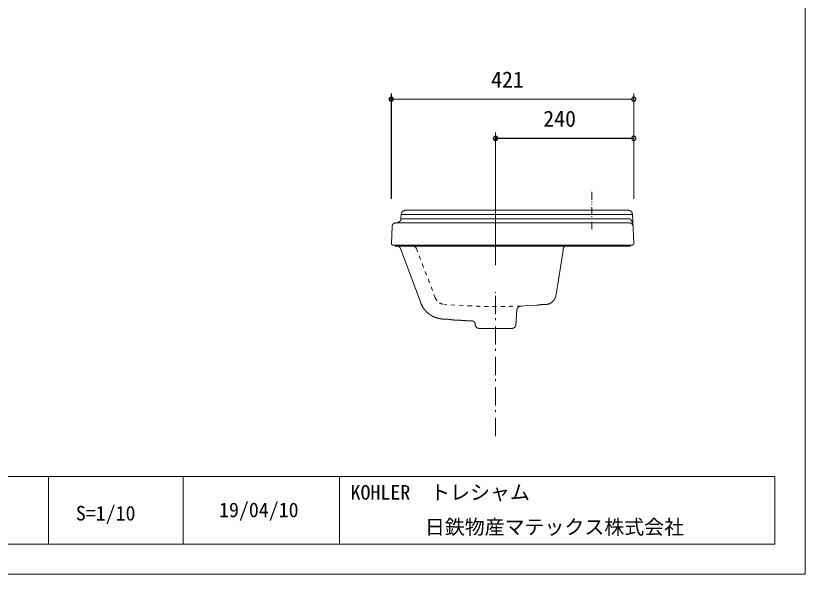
# Model space of a CAD drawing. Units: millimetres, scale not verified. Extents: x -3766 to 3099, y -947 to 991.
# Drawn here: x -21 to 1350, y -947 to 22 of the extents above; entities that cross this region are included whole.
import ezdxf
from ezdxf.enums import TextEntityAlignment as Align

# ---------------------------------------------------------------- set-up
doc = ezdxf.new("R2010")
doc.units = ezdxf.units.MM
doc.header["$LTSCALE"] = 10
doc.header["$PDMODE"] = 32
doc.header["$PDSIZE"] = 6
for name, color, linetype, lineweight in [('0-1_レイヤー_1', 7, 'Continuous', 18), ('0-7', 7, 'Continuous', 5), ('F-0', 7, 'Continuous', 5)]:
    doc.layers.add(name, color=color, linetype=linetype, lineweight=lineweight)
doc.styles.add('ＭＳ ゴシック', font='')
doc.styles.get('ＭＳ ゴシック').set_extended_font_data('MS Gothic')

msp = doc.modelspace()

# ---------------------------------------------------------------- linework, layer by layer
at = {"layer": '0-1_レイヤー_1', "color": 5}
for p, q in [((631.67, -295.8), (631.67, -112.92)), ((631.67, -122.66), (1052.46, -122.66)), ((1052.46, -295.8), (1052.46, -112.92)), ((812.43, -410.95), (812.43, -180.66)), ((812.43, -190.82), (1052.46, -190.82)), ((1052.46, -295.8), (1052.46, -180.66))]:
    msp.add_line(p, q, dxfattribs=at)
at = {"layer": '0-1_レイヤー_1'}
for p, q in [((979.64, -284.38), (979.64, -283.53)), ((979.64, -297.5), (979.64, -284.8)), ((979.64, -301.73), (979.64, -300.46)), ((979.64, -305.97), (979.64, -304.69)), ((979.64, -322.9), (979.64, -310.2)), ((648.6, -322.9), (648.17, -330.1)), ((1042.72, -315.7), (656.22, -315.7)), ((979.64, -327.13), (979.64, -325.86)), ((1052.46, -373.28), (1050.34, -322.9)), ((640.13, -337.29), (1043.99, -337.29)), ((640.13, -337.29), (640.98, -337.29)), ((979.64, -331.36), (979.64, -330.1)), ((979.64, -348.3), (979.64, -335.6)), ((632.93, -344.07), (631.67, -373.28)), ((634.63, -376.24), (1049.49, -376.24)), ((634.63, -376.24), (635.48, -376.24)), ((1045.26, -377.93), (638.86, -377.93)), ((638.86, -377.93), (641.4, -377.93)), ((933.29, -378.14), (639.07, -378.14)), ((647.33, -382.16), (682.46, -476.14)), ((1048.65, -376.24), (1049.49, -376.24)), ((682.25, -401.43), (679.71, -394.65)), ((687.33, -414.97), (684.79, -408.2)), ((692.84, -428.1), (689.87, -421.75)), ((697.91, -441.64), (695.38, -434.87)), ((703, -455.19), (700.46, -448.42)), ((812.43, -458.79), (812.43, -457.94)), ((812.43, -496.04), (812.43, -464.29)), ((727.55, -479.32), (722.89, -478.9)), ((741.94, -480.17), (734.75, -479.74)), ((756.34, -481.01), (749.14, -480.59)), ((768.19, -481.86), (763.53, -481.43)), ((847.56, -515.09), (849.68, -488)), ((853.92, -482.5), (853.07, -482.5)), ((812.43, -506.63), (812.43, -503.24)), ((771.36, -507.89), (770.94, -507.89)), ((777.29, -513.82), (777.29, -515.09)), ((812.43, -548.96), (812.43, -517.21)), ((783.64, -521.02), (841.21, -521.02)), ((812.43, -559.54), (812.43, -556.16)), ((812.43, -601.88), (812.43, -570.13)), ((812.43, -612.46), (812.43, -609.07)), ((812.43, -654.79), (812.43, -623.04)), ((812.43, -665.38), (812.43, -661.99)), ((812.43, -707.71), (812.43, -675.96))]:
    msp.add_line(p, q, dxfattribs=at)
for points in [[(656.22, -315.7), (655.79, -315.7), (655.37, -315.7), (654.95, -315.7), (654.95, -316.13), (654.52, -316.13), (654.1, -316.13), (653.68, -316.13), (653.25, -316.55), (652.83, -316.55), (652.41, -316.55), (652.41, -316.97), (651.98, -316.97), (651.98, -317.39), (651.56, -317.39), (651.14, -317.39), (651.14, -317.82), (650.71, -317.82), (650.71, -318.24), (650.29, -318.24), (650.29, -318.66), (650.29, -319.09), (649.87, -319.09), (649.87, -319.51), (649.45, -319.51), (649.45, -319.94), (649.45, -320.36), (649.02, -320.36), (649.02, -320.78), (649.02, -321.2), (649.02, -321.63), (648.6, -322.05), (648.6, -322.47), (648.6, -322.9)], [(1050.55, -323.11), (1050.13, -323.11), (1049.71, -323.11), (1048.01, -323.11), (1044.2, -323.11), (657.28, -323.11), (656.85, -323.11), (656.43, -323.11), (656, -323.11), (655.58, -323.11), (655.16, -323.11), (654.74, -323.11), (654.31, -323.11), (653.89, -323.11), (653.47, -323.11), (653.04, -323.11), (652.62, -323.11), (652.19, -323.11), (651.77, -323.11), (651.35, -323.11), (650.93, -323.11), (650.5, -323.11), (650.08, -323.11), (649.66, -323.11), (649.23, -323.11), (648.81, -323.11)], [(1050.34, -322.9), (1050.34, -322.47), (1050.34, -322.05), (1049.92, -322.05), (1049.92, -321.63), (1049.92, -321.2), (1049.92, -320.78), (1049.92, -320.36), (1049.49, -320.36), (1049.49, -319.94), (1049.49, -319.51), (1049.07, -319.51), (1049.07, -319.09), (1048.65, -319.09), (1048.65, -318.66), (1048.65, -318.24), (1048.23, -318.24), (1048.23, -317.82), (1047.8, -317.82), (1047.8, -317.39), (1047.38, -317.39), (1046.95, -317.39), (1046.95, -316.97), (1046.53, -316.97), (1046.53, -316.55), (1046.11, -316.55), (1045.68, -316.55), (1045.68, -316.13), (1045.26, -316.13), (1044.84, -316.13), (1044.42, -316.13), (1043.99, -316.13), (1043.99, -315.7), (1043.57, -315.7), (1043.14, -315.7), (1042.72, -315.7)], [(637.59, -337.72), (637.17, -337.72), (636.74, -337.72), (636.74, -338.14), (636.32, -338.14), (635.9, -338.56), (635.48, -338.56), (635.48, -338.98), (635.05, -338.98), (635.05, -339.41), (634.63, -339.41), (634.63, -339.83), (634.2, -339.83), (634.2, -340.25), (633.78, -340.25), (633.78, -340.68), (633.78, -341.1), (633.36, -341.1), (633.36, -341.53), (633.36, -341.95), (632.93, -341.95), (632.93, -342.37), (632.93, -342.79), (632.93, -343.22), (632.93, -343.64), (632.93, -344.07)], [(640.13, -337.29), (639.71, -337.29), (639.28, -337.29), (638.86, -337.29), (638.44, -337.29), (638.01, -337.29), (638.01, -337.72), (637.59, -337.72), (637.17, -337.72)], [(640.34, -337.5), (639.92, -337.5), (639.5, -337.5), (639.07, -337.5), (638.65, -337.5), (638.22, -337.5), (638.22, -337.93), (637.8, -337.93), (637.38, -337.93)], [(640.98, -337.29), (641.4, -337.29), (641.82, -337.29), (641.82, -336.87), (642.25, -336.87), (642.67, -336.87), (643.09, -336.87), (643.52, -336.87), (643.52, -336.44), (643.94, -336.44), (644.36, -336.44), (644.36, -336.02), (644.79, -336.02), (645.21, -336.02), (645.21, -335.6), (645.64, -335.6), (645.64, -335.17), (646.06, -335.17), (646.06, -334.75), (646.48, -334.75), (646.48, -334.33), (646.9, -334.33), (646.9, -333.91), (647.33, -333.91), (647.33, -333.48), (647.33, -333.06), (647.75, -333.06), (647.75, -332.63), (647.75, -332.21), (648.17, -332.21), (648.17, -331.79), (648.17, -331.36), (648.17, -330.94), (648.17, -330.52), (648.17, -330.1)], [(1044.2, -330.31), (655.16, -330.31), (654.74, -330.31), (654.31, -330.31), (653.89, -330.31), (653.47, -330.31), (653.04, -330.31), (652.62, -330.31), (652.19, -330.31), (651.77, -330.31), (651.35, -330.31), (650.93, -330.31), (650.5, -330.31), (650.08, -330.31), (649.66, -330.31), (649.23, -330.31), (648.81, -330.31), (648.38, -330.31)], [(1043.57, -337.29), (1043.99, -337.29), (1044.42, -337.29), (1044.84, -337.29)], [(1046.74, -331.15), (1046.32, -331.15), (1046.32, -330.73), (1045.9, -330.73), (1045.47, -330.73), (1045.47, -330.31), (1045.05, -330.31), (1044.63, -330.31), (1044.2, -330.31)], [(1049.71, -340.04), (1049.28, -339.62), (1049.28, -339.2), (1048.86, -339.2), (1048.44, -339.2), (1048.44, -338.77), (1048.01, -338.77), (1048.01, -338.35), (1047.59, -338.35), (1047.16, -338.35), (1047.16, -337.93), (1046.74, -337.93), (1046.32, -337.93), (1046.32, -337.5), (1045.9, -337.5), (1045.47, -337.5), (1045.05, -337.5)], [(1047.16, -332), (1047.16, -331.58), (1046.74, -331.58), (1046.74, -331.15)], [(1051.4, -344.28), (1051.4, -343.85), (1051.4, -343.43), (1051.4, -343.01), (1051.4, -342.58), (1051.4, -342.16), (1050.97, -342.16), (1050.97, -341.74), (1050.97, -341.31), (1050.97, -340.89), (1050.97, -340.47), (1050.97, -340.04), (1050.97, -339.62), (1050.55, -339.62), (1050.55, -339.2), (1050.55, -338.77), (1050.55, -338.35), (1050.55, -337.93), (1050.13, -337.93), (1050.13, -337.5), (1050.13, -337.08), (1050.13, -336.65), (1049.71, -336.65), (1049.71, -336.23), (1049.71, -335.81), (1049.71, -335.39), (1049.28, -335.39), (1049.28, -334.96), (1049.28, -334.54), (1048.86, -334.54), (1048.86, -334.12), (1048.86, -333.69), (1048.44, -333.69), (1048.44, -333.27), (1048.01, -333.27), (1048.01, -332.85), (1048.01, -332.42), (1047.59, -332.42), (1047.59, -332), (1047.16, -332)], [(1049.49, -339.83), (1049.49, -340.25), (1049.92, -340.25), (1049.92, -340.68), (1050.34, -340.68), (1050.34, -341.1)], [(1050.34, -341.1), (1050.34, -341.53), (1050.76, -341.53), (1050.76, -341.95), (1050.76, -342.37), (1050.76, -342.79), (1051.19, -342.79), (1051.19, -343.22), (1051.19, -343.64)], [(631.67, -373.28), (631.67, -373.7), (631.67, -374.12), (631.67, -374.54), (631.67, -374.97), (632.09, -374.97), (632.09, -375.39), (632.51, -375.39), (632.51, -375.82), (632.93, -375.82), (633.36, -375.82), (633.36, -376.24), (633.78, -376.24), (634.2, -376.24), (634.63, -376.24)], [(637.59, -377.08), (637.17, -376.66), (636.74, -376.66), (636.74, -376.24), (636.32, -376.24), (635.9, -376.24), (635.48, -376.24)], [(637.59, -377.08), (637.59, -377.51), (638.01, -377.51), (638.44, -377.93), (638.86, -377.93)], [(647.33, -382.16), (647.33, -381.74), (646.9, -381.32), (646.9, -380.89), (646.48, -380.89), (646.48, -380.47), (646.48, -380.05), (646.06, -380.05), (646.06, -379.63), (645.64, -379.63), (645.64, -379.2), (645.21, -379.2), (644.79, -379.2), (644.79, -378.78), (644.36, -378.78), (644.36, -378.35), (643.94, -378.35), (643.52, -378.35), (643.09, -378.35), (643.09, -377.93), (642.67, -377.93), (642.25, -377.93), (641.82, -377.93), (641.4, -377.93)], [(675.06, -382.37), (674.63, -381.53), (674.21, -381.11), (673.78, -380.26), (673.36, -379.84), (672.94, -379.41), (672.52, -378.99), (671.67, -378.57), (671.25, -378.57), (670.82, -378.14), (670.4, -378.14), (669.97, -378.14)], [(677.17, -387.88), (675.48, -384.07), (675.06, -382.37)], [(917.42, -461.75), (929.69, -385.55), (929.69, -385.13), (929.69, -384.7), (929.69, -384.28), (929.69, -383.86), (929.69, -383.44), (929.69, -383.01), (930.11, -383.01), (930.11, -382.59), (930.11, -382.16), (930.11, -381.74), (930.54, -381.74), (930.54, -381.32), (930.54, -380.89)], [(930.54, -380.89), (930.54, -380.47), (930.96, -380.47), (930.96, -380.05), (930.96, -379.63), (931.39, -379.63), (931.39, -379.2), (931.81, -378.78), (931.81, -378.35), (932.23, -378.35), (932.23, -377.93), (932.65, -377.93), (933.08, -377.93)], [(1045.26, -377.93), (1045.68, -377.93), (1046.11, -377.51)], [(1048.65, -376.24), (1048.23, -376.24), (1047.8, -376.24), (1047.38, -376.66), (1046.95, -376.66), (1046.53, -377.08), (1046.11, -377.08), (1046.11, -377.51)], [(1049.49, -376.24), (1049.92, -376.24), (1050.34, -376.24), (1050.76, -376.24), (1050.76, -375.82), (1051.19, -375.82), (1051.19, -375.39), (1051.61, -375.39), (1052.03, -374.97), (1052.03, -374.54), (1052.46, -374.12), (1052.46, -373.7), (1052.46, -373.28)], [(708.07, -468.31), (707.65, -467.47), (707.23, -465.77), (705.53, -461.96)], [(916.99, -464.72), (916.99, -465.56), (916.57, -466.41), (916.14, -467.25), (915.72, -468.53), (915.3, -469.37), (914.87, -470.22), (914.45, -471.07), (914.03, -471.49), (913.18, -472.33), (912.76, -473.18), (911.91, -474.03), (911.49, -474.45), (910.64, -475.3), (909.79, -475.72), (908.95, -476.14), (908.1, -476.99), (907.68, -476.99), (907.25, -477.41), (906.83, -477.41), (906.41, -477.84), (905.98, -477.84), (905.56, -477.84), (905.14, -478.26), (904.71, -478.26), (904.29, -478.26), (903.87, -478.69), (903.45, -478.69), (903.02, -478.69), (902.6, -478.69), (902.17, -478.69), (901.33, -479.11), (899.21, -479.11), (898.79, -479.11), (898.36, -479.11), (897.94, -479.11), (897.52, -479.11), (897.09, -479.11), (896.67, -479.11), (896.25, -479.53)], [(917.42, -461.75), (916.99, -463.87), (916.99, -464.72)], [(685.85, -482.92), (685.43, -482.92), (685.43, -482.5), (685, -482.07), (685, -481.65), (684.58, -481.22), (684.58, -480.8), (684.16, -480.38), (684.16, -479.95), (683.73, -479.53), (683.73, -479.11), (683.31, -478.69), (683.31, -478.26), (683.31, -477.84), (682.89, -477.84), (682.89, -477.41), (682.89, -476.99), (682.46, -476.57), (682.46, -476.14)], [(708.07, -468.31), (708.07, -468.74), (708.5, -468.74), (708.5, -469.16), (708.5, -469.58), (708.92, -469.58), (708.92, -470.01), (708.92, -470.43), (709.35, -470.43), (709.35, -470.85), (709.77, -471.28), (709.77, -471.7), (710.19, -471.7), (710.19, -472.12), (710.62, -472.12), (710.62, -472.55), (711.04, -472.97)], [(714.85, -476.36), (715.27, -476.36), (715.27, -476.78), (715.69, -476.78), (716.12, -476.78), (716.12, -477.2), (716.54, -477.2), (716.97, -477.2), (716.97, -477.62), (717.39, -477.62), (717.81, -477.62), (718.24, -477.62), (718.24, -478.05), (718.66, -478.05), (719.08, -478.05), (719.5, -478.47), (719.93, -478.47), (720.35, -478.47)], [(894.55, -479.53), (894.13, -479.53), (893.71, -479.53), (893.28, -479.53), (892.86, -479.53), (892.44, -479.53), (892.01, -479.53), (891.59, -479.53), (891.59, -479.95), (891.17, -479.95), (890.74, -479.95), (890.32, -479.95), (889.9, -479.95), (889.48, -479.95), (889.05, -479.95), (888.63, -479.95), (888.2, -479.95), (887.78, -479.95), (887.36, -479.95), (886.93, -479.95), (886.51, -479.95), (886.09, -479.95), (886.09, -480.38), (885.67, -480.38), (885.24, -480.38), (884.82, -480.38), (884.39, -480.38), (883.97, -480.38), (867.89, -481.22)], [(896.25, -479.53), (895.82, -479.53), (895.4, -479.53), (894.98, -479.53), (894.55, -479.53)], [(693.89, -493.5), (693.89, -493.08), (693.47, -493.08), (693.47, -492.66), (693.05, -492.66), (693.05, -492.23), (692.62, -492.23), (692.62, -491.81), (692.2, -491.38), (691.78, -491.38), (691.78, -490.96), (691.35, -490.96), (691.35, -490.54), (690.93, -490.54), (690.93, -490.11), (690.51, -489.69), (690.08, -489.27), (690.08, -488.85), (689.66, -488.85), (689.66, -488.42), (689.24, -488.42), (689.24, -488), (688.81, -488), (688.81, -487.57), (688.39, -487.57), (688.39, -487.15), (687.97, -486.73), (687.97, -486.3), (687.54, -486.3), (687.54, -485.88), (687.54, -485.46), (687.12, -485.46), (687.12, -485.03), (686.7, -485.03), (686.7, -484.61), (686.27, -484.19), (686.27, -483.76), (685.85, -483.76), (685.85, -483.34), (685.85, -482.92)], [(772, -481.86), (771.57, -481.86), (771.15, -481.86), (770.73, -481.86), (770.31, -481.86), (769.88, -481.86), (769.46, -481.86), (769.03, -481.86), (768.61, -481.86), (768.19, -481.86)], [(785.54, -482.71), (785.12, -482.71), (784.7, -482.71), (784.28, -482.71), (783.43, -482.71), (783.43, -482.28), (783, -482.28), (782.58, -482.28), (782.16, -482.28), (781.74, -482.28), (781.31, -482.28), (780.89, -482.28), (780.47, -482.28), (780.04, -482.28), (779.62, -482.28), (779.19, -482.28), (778.77, -482.28)], [(799.94, -482.71), (799.52, -482.71), (799.09, -482.71), (798.67, -482.71), (798.25, -482.71), (797.82, -482.71), (797.4, -482.71), (796.97, -482.71), (796.55, -482.71), (796.13, -482.71), (795.71, -482.71), (795.28, -482.71), (794.86, -482.71), (794.44, -482.71), (794.01, -482.71), (793.59, -482.71), (793.16, -482.71), (792.74, -482.71)], [(814.33, -482.71), (813.91, -482.71), (813.06, -482.71), (812.64, -482.71), (812.22, -482.71), (811.79, -482.71), (811.37, -482.71), (810.94, -482.71), (810.52, -482.71), (810.1, -482.71), (809.68, -482.71), (809.25, -482.71), (808.83, -482.71), (808.41, -482.71), (807.98, -482.71), (807.56, -482.71), (807.13, -482.71)], [(828.72, -482.71), (828.3, -482.71), (827.88, -482.71), (827.46, -482.71), (827.03, -482.71), (826.61, -482.71), (826.19, -482.71), (825.76, -482.71), (825.34, -482.71), (824.91, -482.71), (824.49, -482.71), (824.07, -482.71), (823.65, -482.71), (823.22, -482.71), (822.8, -482.71), (822.38, -482.71), (821.95, -482.71), (821.53, -482.71)], [(842.69, -482.28), (842.27, -482.28), (841.85, -482.28), (841.43, -482.28), (841, -482.28), (840.58, -482.28), (840.16, -482.28), (839.73, -482.28), (839.31, -482.28), (838.88, -482.28), (838.88, -482.71), (838.46, -482.71), (838.04, -482.71), (837.62, -482.71), (837.19, -482.71), (836.77, -482.71), (836.35, -482.71), (835.92, -482.71)], [(853.49, -482.5), (853.49, -482.92), (853.07, -482.92), (852.64, -482.92), (852.64, -483.34), (852.22, -483.34), (852.22, -483.76), (851.8, -483.76), (851.8, -484.19), (851.37, -484.19), (851.37, -484.61), (850.95, -484.61), (850.95, -485.03), (850.53, -485.03), (850.53, -485.46), (850.53, -485.88), (850.1, -485.88), (850.1, -486.3), (850.1, -486.73), (850.1, -487.15), (850.1, -487.57), (849.68, -487.57), (849.68, -488)], [(857.09, -482.28), (856.66, -482.28), (856.24, -482.28), (855.82, -482.28), (855.4, -482.28), (854.97, -482.28), (854.55, -482.28), (854.13, -482.28), (853.7, -482.28), (853.28, -482.28), (852.85, -482.28), (852.43, -482.28), (852.01, -482.28), (851.59, -482.28), (851.16, -482.28), (850.74, -482.28), (850.32, -482.28), (849.89, -482.28)], [(853.49, -482.5), (853.92, -482.5), (854.34, -482.5)], [(853.92, -482.5), (854.34, -482.5), (854.34, -482.07)], [(854.34, -482.07), (854.76, -482.07), (855.18, -482.07), (855.61, -482.07), (856.03, -482.07), (856.45, -482.07), (856.88, -482.07), (857.3, -482.07), (857.73, -482.07), (858.15, -482.07), (867.89, -481.22)], [(854.34, -482.5), (854.34, -482.07), (854.76, -482.07)], [(854.76, -482.07), (855.18, -482.07), (855.61, -482.07)], [(704.9, -500.7), (704.9, -500.28), (704.48, -500.28), (704.05, -500.28), (704.05, -499.85), (703.63, -499.85), (703.21, -499.85), (703.21, -499.43), (702.78, -499.43), (702.36, -499.43), (702.36, -499), (701.94, -499), (701.51, -498.58), (701.09, -498.58), (700.67, -498.16), (700.24, -498.16), (700.24, -497.73), (699.82, -497.73), (699.4, -497.73), (699.4, -497.31), (698.98, -497.31), (698.98, -496.89), (698.55, -496.89), (698.13, -496.47), (697.7, -496.47), (697.7, -496.04), (697.28, -496.04), (697.28, -495.62), (696.86, -495.62), (696.43, -495.62), (696.43, -495.19), (696.01, -495.19), (696.01, -494.77), (695.59, -494.77), (695.59, -494.35), (695.17, -494.35), (695.17, -493.92), (694.74, -493.92), (694.32, -493.5), (693.89, -493.5)], [(720.14, -504.51), (719.72, -504.51), (719.29, -504.08), (718.87, -504.08), (718.45, -504.08), (718.02, -504.08), (717.6, -504.08), (717.18, -504.08), (716.75, -504.08), (716.33, -504.08), (715.91, -503.66), (715.48, -503.66), (715.06, -503.66), (714.64, -503.66), (714.21, -503.66), (713.79, -503.24), (713.37, -503.24), (712.95, -503.24), (712.52, -503.24), (712.1, -503.24), (712.1, -502.82), (711.67, -502.82), (711.25, -502.82), (710.83, -502.82), (710.4, -502.39), (709.98, -502.39), (709.56, -502.39), (709.14, -502.39), (709.14, -501.97), (708.71, -501.97), (708.29, -501.97), (707.86, -501.54), (707.44, -501.54), (707.02, -501.54), (707.02, -501.12), (706.59, -501.12), (706.17, -501.12), (705.75, -500.7), (705.32, -500.7), (704.9, -500.7)], [(740.04, -505.78), (739.61, -505.78), (739.19, -505.78), (738.77, -505.78), (738.34, -505.78), (737.92, -505.78), (737.5, -505.78), (737.07, -505.78), (736.65, -505.78), (736.23, -505.78), (735.8, -505.78), (735.38, -505.78), (734.96, -505.78), (734.96, -505.35), (734.53, -505.35), (734.11, -505.35), (733.69, -505.35), (733.26, -505.35), (732.84, -505.35), (732.42, -505.35), (731.57, -505.35), (731.15, -505.35), (730.3, -504.93), (729.45, -504.93), (728.61, -504.93), (727.76, -504.93), (726.92, -504.93), (726.07, -504.93), (725.22, -504.93), (724.8, -504.93), (723.95, -504.51), (723.53, -504.51), (723.1, -504.51), (722.68, -504.51), (722.26, -504.51), (721.83, -504.51), (721.41, -504.51), (720.99, -504.51), (720.56, -504.51), (720.14, -504.51)], [(755.28, -507.05), (754.85, -507.05), (754.43, -507.05), (754.01, -507.05), (753.58, -507.05), (753.16, -507.05), (752.74, -507.05), (752.31, -507.05), (752.31, -506.63), (751.89, -506.63), (751.47, -506.63), (751.04, -506.63), (750.62, -506.63), (750.2, -506.63), (749.77, -506.63), (749.35, -506.63), (748.93, -506.63), (748.5, -506.63), (748.08, -506.63), (747.66, -506.63), (747.23, -506.63), (746.81, -506.63), (746.39, -506.63), (745.96, -506.63), (745.96, -506.2), (745.54, -506.2), (745.12, -506.2), (744.7, -506.2), (744.27, -506.2), (743.85, -506.2), (743.42, -506.2), (743, -506.2), (742.58, -506.2), (742.15, -506.2), (741.73, -506.2), (741.31, -506.2), (740.89, -506.2), (740.46, -506.2), (740.04, -506.2), (740.04, -505.78)], [(770.94, -507.89), (770.52, -507.89), (770.09, -507.89), (769.67, -507.89), (769.25, -507.89), (769.25, -507.47), (768.82, -507.47), (768.4, -507.47), (767.98, -507.47), (767.55, -507.47), (767.13, -507.47), (766.71, -507.47), (766.28, -507.47), (765.86, -507.47), (765.44, -507.47), (765.01, -507.47), (764.59, -507.47), (764.17, -507.47), (763.74, -507.47), (763.32, -507.47), (762.9, -507.47), (762.48, -507.47), (762.05, -507.47), (761.63, -507.47), (761.2, -507.47), (760.78, -507.47), (760.36, -507.47), (760.36, -507.05), (759.93, -507.05), (759.51, -507.05), (759.09, -507.05), (758.67, -507.05), (758.24, -507.05), (757.82, -507.05), (757.39, -507.05), (756.97, -507.05), (756.55, -507.05), (756.12, -507.05), (755.7, -507.05), (755.28, -507.05)], [(771.36, -507.89), (771.79, -507.89), (772.21, -507.89), (772.64, -507.89), (773.06, -507.89), (773.06, -508.32), (773.48, -508.32), (773.9, -508.32), (773.9, -508.74), (774.33, -508.74), (774.75, -508.74), (774.75, -509.16), (775.17, -509.16), (775.17, -509.59), (775.6, -509.59), (775.6, -510.01), (776.02, -510.01), (776.02, -510.44), (776.45, -510.44), (776.45, -510.86), (776.45, -511.28), (776.87, -511.28), (776.87, -511.7), (776.87, -512.13), (776.87, -512.55), (777.29, -512.55), (777.29, -512.97), (777.29, -513.4), (777.29, -513.82)], [(777.29, -515.09), (777.29, -515.51), (777.71, -515.51), (777.71, -515.94), (777.71, -516.36), (777.71, -516.78), (778.14, -517.21), (778.14, -517.63), (778.56, -517.63), (778.56, -518.05), (778.56, -518.48), (778.98, -518.48), (778.98, -518.9), (779.41, -518.9), (779.41, -519.32), (779.83, -519.32), (779.83, -519.75), (780.25, -519.75), (780.68, -519.75), (780.68, -520.17), (781.1, -520.17), (781.52, -520.17), (781.52, -520.6), (781.95, -520.6), (782.37, -520.6), (782.79, -520.6), (783.22, -520.6), (783.22, -521.02), (783.64, -521.02)], [(847.56, -515.09), (847.56, -515.51), (847.56, -515.94), (847.14, -515.94), (847.14, -516.36), (847.14, -516.78), (847.14, -517.21), (846.72, -517.21), (846.72, -517.63), (846.72, -518.05), (846.29, -518.05), (846.29, -518.48), (845.87, -518.48), (845.87, -518.9), (845.45, -518.9), (845.45, -519.32), (845.02, -519.32), (845.02, -519.75), (844.6, -519.75), (844.18, -519.75), (844.18, -520.17), (843.75, -520.17), (843.33, -520.17), (843.33, -520.6), (842.91, -520.6), (842.48, -520.6), (842.06, -520.6), (841.64, -520.6), (841.64, -521.02), (841.21, -521.02)]]:
    msp.add_lwpolyline(points, dxfattribs=at)
at = {"layer": '0-1_レイヤー_1', "color": 5}
for centre, radius in [((631.45, -122.87), 3.6), ((812.43, -190.82), 3.81), ((1052.46, -190.82), 3.81)]:
    msp.add_circle(centre, radius, dxfattribs=at)
msp.add_ellipse((1052.46, -122.87), major_axis=(3.81, 0), ratio=0.943942, dxfattribs=at)
at = {"layer": '0-7'}
for p, q in [((631.29, -295.96), (631.29, -112.96)), ((631.29, -122.96), (1052.29, -122.96)), ((1052.29, -295.96), (1052.29, -112.96)), ((812.29, -410.96), (812.29, -180.96)), ((812.29, -190.96), (1052.29, -190.96)), ((1052.29, -295.96), (1052.29, -180.96))]:
    msp.add_line(p, q, dxfattribs=at)
for centre in [(631.29, -122.96), (1052.29, -122.96), (812.29, -190.96), (1052.29, -190.96)]:
    msp.add_circle(centre, 3.75, dxfattribs=at)
for p in [(631.29, -122.96), (812.29, -190.96)]:
    msp.add_point(p, dxfattribs=at)
at = {"layer": 'F-0'}
for p, q in [((-1339.08, -777.82), (1297.56, -777.82)), ((36.32, -777.82), (36.32, -895.37)), ((270.15, -777.82), (270.15, -895.37)), ((541.47, -777.82), (541.47, -895.37)), ((1297.56, -777.82), (1297.56, -895.37)), ((-1339.08, -895.37), (1297.56, -895.37))]:
    msp.add_line(p, q, dxfattribs=at)
msp.add_lwpolyline([(-1391.5, 991.14), (1350.16, 991.14), (1350.16, -947.41), (-1391.5, -947.41)], close=True, dxfattribs=at)

# ---------------------------------------------------------------- texts
at = {"layer": '0-7', "style": 'ＭＳ ゴシック'}
for s, p in [('421', (804.75, -111.04)), ('240', (895.25, -179.04))]:
    msp.add_text(s, height=27.86, dxfattribs=at).set_placement(p, align=Align.BOTTOM_LEFT)
at = {"layer": 'F-0', "style": 'ＭＳ ゴシック'}
for s, p in [('KOHLER\u3000トレシャム', (560.71, -825.65)), ('19/04/10', (332.27, -856.04)), ('S=1/10', (83.59, -861.85)), ('日鉄物産マテックス株式会社', (689.75, -885.71))]:
    msp.add_text(s, height=25.38, dxfattribs=at).set_placement(p, align=Align.BOTTOM_LEFT)

doc.saveas('drawing.dxf')
